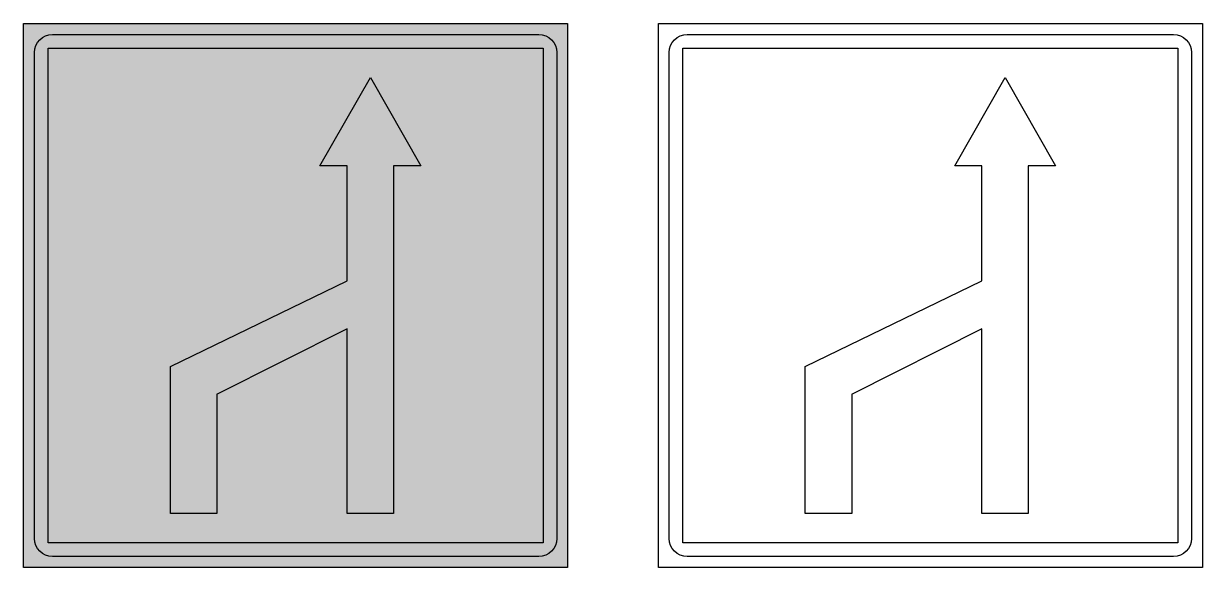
# Model space of a CAD drawing. Extents: x -700 to 600, y 26 to 626.
import ezdxf

# ---------------------------------------------------------------- set-up
doc = ezdxf.new("R2010")
doc.units = 0
doc.header["$MEASUREMENT"] = 0

msp = doc.modelspace()

# ---------------------------------------------------------------- hatches: boundary and pattern name
h = msp.add_hatch(color=5)
h.paths.add_polyline_path([(-100, 25.7559), (-700, 25.7559), (-700, 625.756), (-100, 625.756)])
edge = h.paths.add_edge_path(flags=16)
edge.add_arc((-131.9801299173433, 593.7748691502751), 20.00013906701701, 0.05480547466260077, 89.94806196669572, ccw=False)
edge.add_line((-111.98, 593.794), (-111.98, 57.71680000000003))
edge.add_arc((-131.9800290047458, 57.73632948719133), 20.00003853975146, 270.05451398619056, 359.94405223931375, ccw=False)
edge.add_line((-131.961, 37.7363), (-668.0381, 37.7363))
edge.add_arc((-668.0191119241373, 57.73668798108468), 20.00039699458342, 180.0541090139775, 269.9456042411691, ccw=False)
edge.add_line((-688.0195, 57.7178), (-688.0195, 593.794))
edge.add_arc((-668.0193623980276, 593.7748620189153), 20.00014675846527, 90.05367888952168, 179.9451741167136, ccw=False)
edge.add_line((-668.0381, 613.775), (-131.962, 613.775))
h.paths.add_polyline_path([(-127, 52.7559), (-673, 52.7559), (-673, 598.756), (-127, 598.756)], flags=0)
h.paths.add_polyline_path([(-486.701, 216.509), (-486.701, 85.2559), (-512.3009999999999, 85.2559), (-537.9, 85.2559), (-537.9, 247.455), (-343.2, 342.056), (-343.2, 468.955), (-373.2, 468.955), (-317.6, 566.256), (-262.1, 468.955), (-292.1, 468.955), (-292.1, 85.2559), (-317.6, 85.2559), (-343.2, 85.2559), (-343.2, 288.955), (-486.413, 216.986), (-486.701, 216.842)], flags=0)
h = msp.add_hatch(color=7)
edge = h.paths.add_edge_path()
edge.add_arc((-131.9801299173433, 593.7748691502751), 20.00013906701701, 0.05480547466260077, 89.94806196669572, ccw=False)
edge.add_line((-111.98, 593.794), (-111.98, 57.71680000000003))
edge.add_arc((-131.9800290047458, 57.73632948719133), 20.00003853975146, 270.05451398619056, 359.94405223931375, ccw=False)
edge.add_line((-131.961, 37.7363), (-668.0381, 37.7363))
edge.add_arc((-668.0191119241373, 57.73668798108468), 20.00039699458342, 180.0541090139775, 269.9456042411691, ccw=False)
edge.add_line((-688.0195, 57.7178), (-688.0195, 593.794))
edge.add_arc((-668.0193623980276, 593.7748620189153), 20.00014675846527, 90.05367888952168, 179.9451741167136, ccw=False)
edge.add_line((-668.0381, 613.775), (-131.962, 613.775))
h.paths.add_polyline_path([(-127, 52.7559), (-673, 52.7559), (-673, 598.756), (-127, 598.756)], flags=16)
h.paths.add_polyline_path([(-486.701, 216.509), (-486.701, 85.2559), (-512.3009999999999, 85.2559), (-537.9, 85.2559), (-537.9, 247.455), (-343.2, 342.056), (-343.2, 468.955), (-373.2, 468.955), (-317.6, 566.256), (-262.1, 468.955), (-292.1, 468.955), (-292.1, 85.2559), (-317.6, 85.2559), (-343.2, 85.2559), (-343.2, 288.955), (-486.413, 216.986), (-486.701, 216.842)], flags=0)

# ---------------------------------------------------------------- linework, layer by layer
at = {"color": 5}
msp.add_lwpolyline([(-100, 25.7559), (-700, 25.7559), (-700, 625.756), (-100, 625.756)], close=True, dxfattribs=at)
for points in [[(600, 25.7559), (0, 25.7559), (0, 625.756), (600, 625.756)], [(-127, 52.7559), (-673, 52.7559), (-673, 598.756), (-127, 598.756)], [(573, 52.7559), (27, 52.7559), (27, 598.756), (573, 598.756)], [(-486.701, 216.509), (-486.701, 85.2559), (-512.3009999999999, 85.2559), (-537.9, 85.2559), (-537.9, 247.455), (-343.2, 342.056), (-343.2, 468.955), (-373.2, 468.955), (-317.6, 566.256), (-262.1, 468.955), (-292.1, 468.955), (-292.1, 85.2559), (-317.6, 85.2559), (-343.2, 85.2559), (-343.2, 288.955), (-486.413, 216.986), (-486.701, 216.842)], [(213.299, 216.509), (213.299, 85.2559), (187.699, 85.2559), (162.1, 85.2559), (162.1, 247.455), (356.8, 342.056), (356.8, 468.955), (326.8, 468.955), (382.4, 566.256), (437.9, 468.955), (407.9, 468.955), (407.9, 85.2559), (382.4, 85.2559), (356.8, 85.2559), (356.8, 288.955), (213.587, 216.986), (213.299, 216.842)]]:
    msp.add_lwpolyline(points, close=True)
for points in [[(-131.962, 613.775, -0.413668), (-111.98, 593.794), (-111.98, 57.7168, -0.413649), (-131.961, 37.7363), (-668.0381, 37.7363, -0.413659), (-688.0195, 57.7178), (-688.0195, 593.794, -0.413659), (-668.0381, 613.775)], [(568.038, 613.775, -0.413668), (588.02, 593.794), (588.02, 57.7168, -0.413649), (568.039, 37.7363), (31.9619, 37.7363, -0.413659), (11.9805, 57.7178), (11.9805, 593.794, -0.413659), (31.9619, 613.775)]]:
    msp.add_lwpolyline(points, format="xyb", close=True)

doc.saveas('drawing.dxf')
